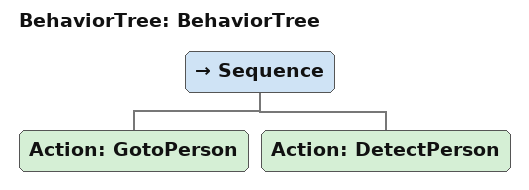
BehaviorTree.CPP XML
<?xml version="1.0"?>
<root main_tree_to_execute="BehaviorTree">
    <BehaviorTree ID="BehaviorTree">
        <Sequence>
            <Action ID="GotoPerson"/>
            <Action ID="DetectPerson"/>
        </Sequence>
    </BehaviorTree>
</root>
